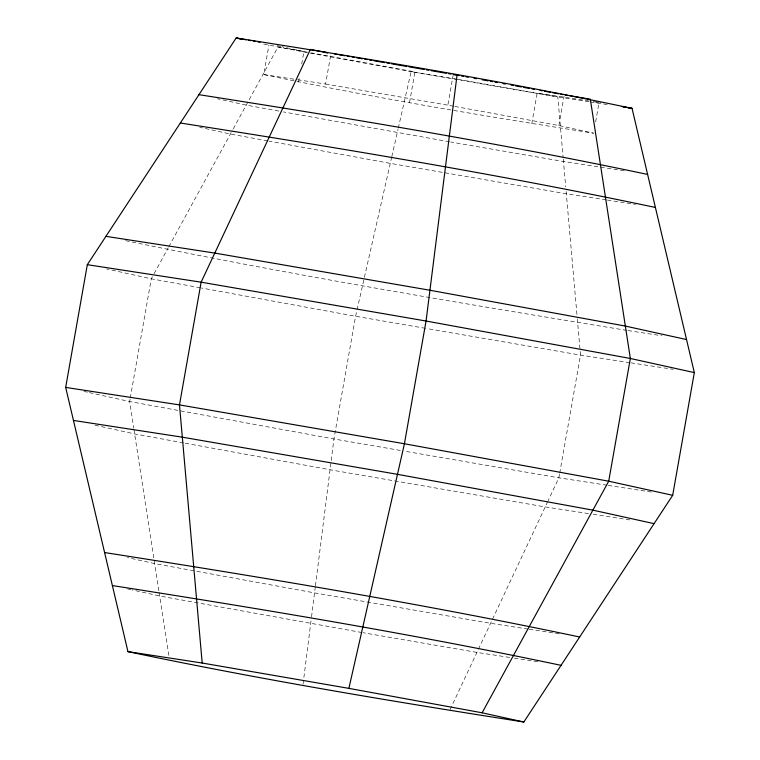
<?xml version="1.0" encoding="UTF-8"?>
<svg xmlns="http://www.w3.org/2000/svg" width="760" height="760" viewBox="0 0 760 760"><rect width="100%" height="100%" fill="white"/><g stroke="black" fill="none" stroke-linecap="round" stroke-linejoin="round"><path stroke-width="0.57" stroke-dasharray="3.8 2.85" d="M303.059 684.095L311.391 617.984M311.534 616.844L315.286 587.033M315.438 585.865L333.934 438.976L355.575 316.245L391.571 157.7M130.055 399.18L129.647 401.527L133.76 428.146M130.264 398.012L151.287 278.797L153.548 274.664M454.784 106.438L558.875 125.523L593.636 133.19C483.303 115.919 373.017 97.603 263.739 74.546L268.945 45.001M298.509 82.213L299.506 76.532M301.71 64.03L303.915 51.537L281.894 46.673M297.587 79.743L325.594 84.056L330.809 54.511M409.535 102.572L414.941 71.886L310.859 52.81M453.625 106.229L447.839 105.165L453.055 75.62M531.781 123.68L537.197 93.005L588.544 100.89M558.875 125.523L564.082 95.978M595.64 121.828L599.051 102.505L595.574 101.745M559.493 474.316L558.875 477.822L548.14 500.688M559.702 473.147L580.517 355.101L577.362 319.314M391.827 156.57L398.012 129.323M398.278 128.165L411.112 71.63L456.855 79.126M450.11 709.536L547.656 501.723M154.109 273.628L168.245 247.779M168.805 246.744L232.664 129.912M233.234 128.877L277.885 47.205L309.7 52.592M593.218 101.612L601.322 102.913M589.123 101.773L557.811 96.966L411.112 71.63L307.743 52.678M590.283 101.954L608.845 104.804M263.739 74.546L296.419 79.572M624.245 170.839L563.483 161.5L450.708 142.016M606.176 199.889L566.323 193.762L390.288 163.362L268.916 141.113M607.344 200.07L635.474 204.392M626.838 330.391C458.974 302.945 290.966 274.892 124.393 240.426M628.017 330.572L661.96 335.787M629.793 362.672L580.517 355.101L426.673 328.529M630.971 362.852L673.208 369.341M606.983 485.212L558.875 477.822L405.033 451.25M608.152 485.393L652.745 492.252M588.525 513.579L545.214 506.92L330.058 469.756L184.67 443.108M593.208 514.292L631.845 520.23M528.086 629.071L490.589 623.304L314.545 592.895L154.669 563.587L127.357 557.564M529.264 629.251L559.731 633.935M509.647 657.428L476.928 652.403L362.985 632.719M514.32 658.15L538.85 661.913M458.023 79.325L557.811 96.966L563.179 157.975M325.594 84.056L447.839 105.165M449.549 141.816L283.404 111.919M425.505 328.329L355.575 316.245L201.486 288.002M400.368 450.442L333.934 438.976L129.647 401.527L88.521 392.454M361.827 632.519L159.676 596.001L131.993 589.903M306.594 52.468L261.659 43.624M278.758 111.064L246.23 105.098L217.398 98.743M267.748 140.894L230.403 134.055L199.68 127.271M200.317 287.784L151.287 278.797L106.732 268.974M183.502 442.89L134.653 433.931L93.081 424.764M277.257 45.657L280.734 46.417M83.951 391.438L87.381 392.198M127.376 588.876L130.843 589.646M133.931 429.305L158.954 591.375M159.134 592.534L168.967 656.203M563.283 159.153L565.716 186.846M566.124 191.463L577.258 318.136"/><path stroke-width="1.14" d="M65.673 387.41L87.314 264.689L236.16 38C368.562 58.719 500.906 80.703 632.044 108.376L694.327 372.59L672.686 495.311L523.839 722C391.438 701.281 259.094 679.297 127.955 651.624L65.673 387.41L179.483 404.899L404.424 443.755L608.712 481.203L672.686 495.311M127.955 651.624L202.189 663.033L348.887 688.37L404.424 443.755L426.065 321.024L457.083 74.746L453.255 74.489L459.04 75.544M348.887 688.37L482.115 712.794L608.712 481.203L630.353 358.473L590.32 99.17L569.943 95.779M325.166 52.478L327.503 52.829M623.922 107.122L626.24 107.483M628.558 107.835L632.044 108.376L621.803 106.552M198.949 94.668C349.001 118.161 498.997 143.07 647.615 174.43M180.339 123.006C339.216 147.877 498.037 174.249 655.395 207.451M105.915 236.35L214.785 253.08L429.941 290.244L625.347 326.069L686.546 339.558M87.314 264.689L201.125 282.178L426.065 321.024L630.353 358.473L694.327 372.59M73.454 420.441L182.324 437.171L397.48 474.325L592.885 510.15L654.084 523.649M104.605 552.548C263.483 577.41 422.294 603.782 579.661 636.994M112.385 585.57C262.438 609.064 412.433 633.963 561.051 665.332M565.411 95.028L567.672 95.399M334.495 53.979L336.822 54.378M339.159 54.777L344.974 55.784M347.301 56.183L349.638 56.591M351.966 56.99L354.293 57.389M356.62 57.798L362.444 58.805M364.772 59.204L367.099 59.603M369.426 60.011L371.754 60.41M374.081 60.809L384.56 62.624M386.887 63.023L389.215 63.422M391.552 63.83L406.685 66.443M409.013 66.842L424.147 69.454M426.474 69.863L428.801 70.262M431.129 70.661L446.272 73.283M448.599 73.682L450.927 74.081M246.401 39.824L236.16 38L240.796 39.026M248.672 40.223L250.952 40.632M253.222 41.03L255.493 41.439M257.773 41.838L260.043 42.246M461.349 75.971L463.666 76.389M465.975 76.817L468.293 77.245M474.069 78.299L476.387 78.727M482.163 79.79L487.948 80.845M490.267 81.272L492.575 81.69M494.893 82.118L497.201 82.545M502.987 83.6L505.295 84.028M511.081 85.082L513.389 85.51M515.707 85.937L521.493 86.991M523.802 87.419L529.587 88.483M531.895 88.901L534.214 89.328M539.989 90.383L542.308 90.811M544.616 91.238L550.401 92.293M552.719 92.72L558.495 93.774M560.813 94.202L563.122 94.629M327.57 52.706L310.384 49.409L201.125 282.178L179.483 404.899L202.189 663.033M482.115 712.794L523.839 722"/></g></svg>
